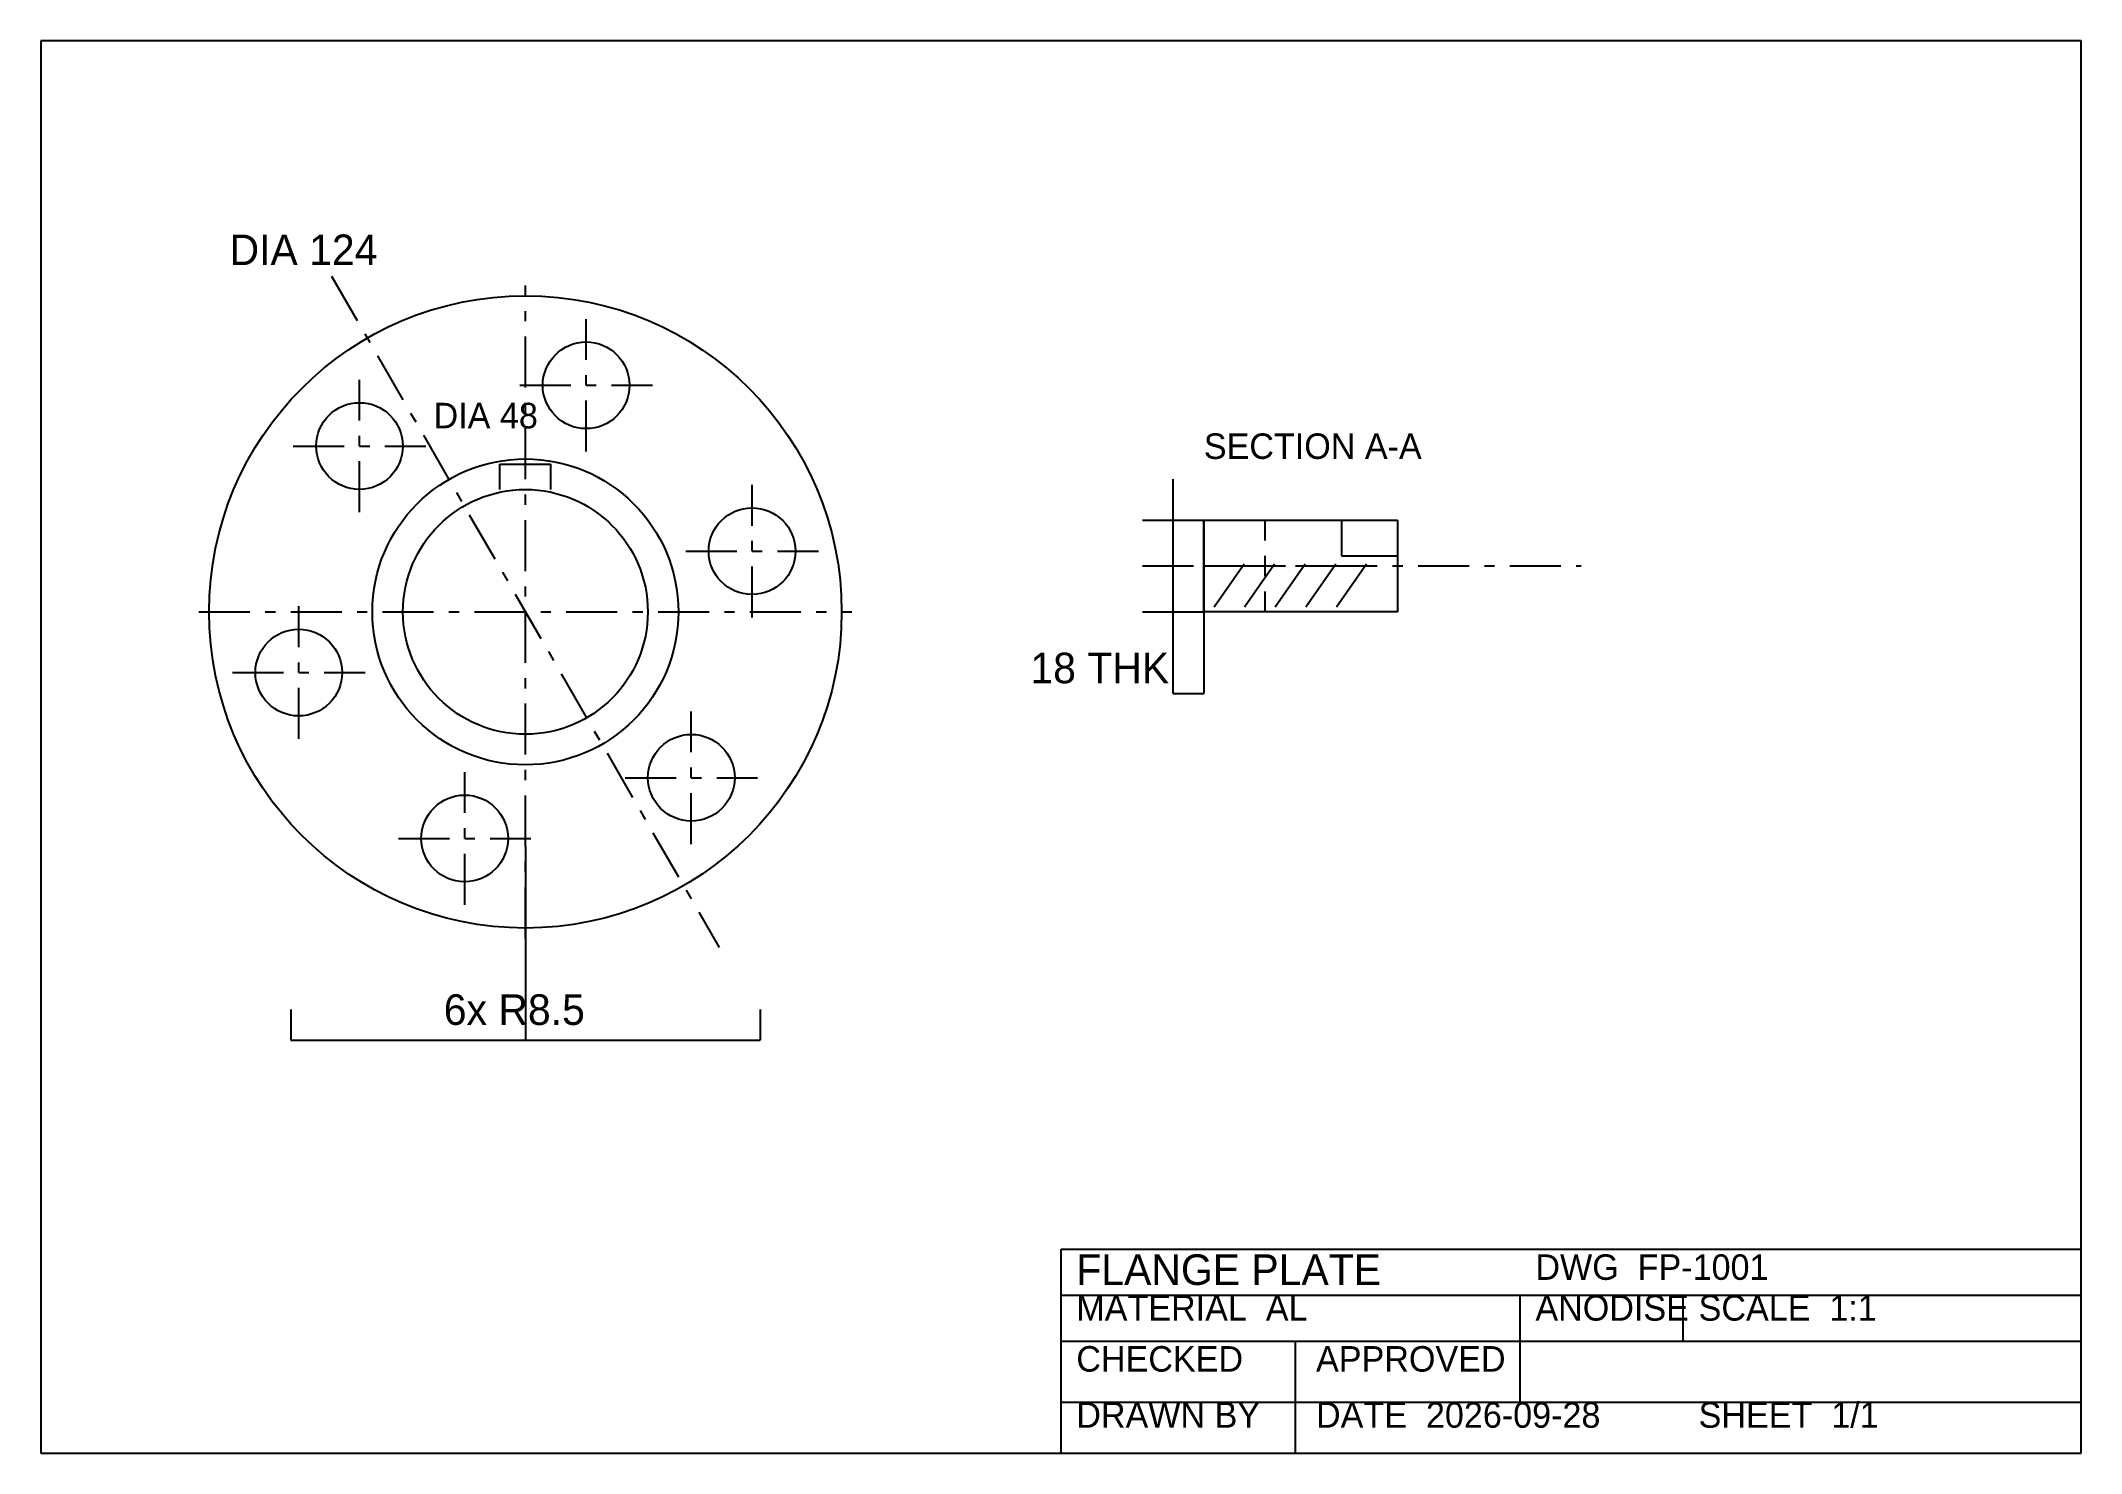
# Model space of a CAD drawing. Header units: millimetres. Extents: x 10 to 410, y 10 to 287.
import ezdxf

# ---------------------------------------------------------------- set-up
doc = ezdxf.new("R2010")
doc.units = ezdxf.units.MM

msp = doc.modelspace()

# ---------------------------------------------------------------- linework, layer by layer
at = {"color": 8}
for p, q in [((410, 287), (10, 287)), ((10, 287), (10, 10)), ((410, 10), (410, 287)), ((240, 176), (245.88, 184.4)), ((246, 176), (251.88, 184.4)), ((252, 176), (257.88, 184.4)), ((258, 176), (263.88, 184.4)), ((264, 176), (269.88, 184.4)), ((210, 50), (410, 50)), ((210, 10), (210, 50)), ((210, 41), (410, 41)), ((300, 32), (300, 41)), ((332, 32), (332, 41)), ((210, 32), (410, 32)), ((256, 10), (256, 32)), ((300, 20), (300, 32)), ((210, 20), (410, 20)), ((10, 10), (410, 10))]:
    msp.add_line(p, q, dxfattribs=at)
at = {"color": 1}
for p, q in [((67, 240.8179), (72, 232.1577)), ((105, 237), (105, 239)), ((105, 232), (105, 234)), ((116.9057, 224.4326), (116.9057, 232.4326)), ((73.5, 229.5596), (74.5, 227.8275)), ((105, 219), (105, 229)), ((76, 225.2295), (81, 216.5692)), ((72.4731, 212.5269), (72.4731, 220.5269)), ((116.9057, 219.4326), (116.9057, 221.4326)), ((103.9057, 219.4326), (113.9057, 219.4326)), ((105, 214), (105, 216)), ((116.9057, 219.4326), (118.9057, 219.4326)), ((116.9057, 206.4326), (116.9057, 216.4326)), ((121.9057, 219.4326), (129.9057, 219.4326)), ((82.5, 213.9711), (83.5, 212.2391)), ((72.4731, 207.5269), (72.4731, 209.5269)), ((85, 209.641), (90, 200.9808)), ((105, 201), (105, 211)), ((59.4731, 207.5269), (69.4731, 207.5269)), ((72.4731, 207.5269), (74.4731, 207.5269)), ((72.4731, 194.5269), (72.4731, 204.5269)), ((77.4731, 207.5269), (85.4731, 207.5269)), ((91.5, 198.3827), (92.5, 196.6506)), ((105, 196), (105, 198)), ((149.4326, 191.9057), (149.4326, 199.9057)), ((94, 194.0526), (99, 185.3923)), ((105, 183), (105, 193)), ((149.4326, 186.9057), (149.4326, 188.9057)), ((136.4326, 186.9057), (146.4326, 186.9057)), ((149.4326, 186.9057), (151.4326, 186.9057)), ((154.4326, 186.9057), (162.4326, 186.9057)), ((226, 184), (236, 184)), ((238, 184), (248, 184)), ((239, 184), (241, 184)), ((244, 184), (254, 184)), ((251, 184), (253, 184)), ((256, 184), (262, 184)), ((257, 184), (259, 184)), ((262, 184), (272, 184)), ((275, 184), (277, 184)), ((280, 184), (290, 184)), ((293, 184), (295, 184)), ((298, 184), (308, 184)), ((311, 184), (312, 184)), ((100.5, 182.7942), (101.5, 181.0622)), ((105, 178), (105, 180)), ((149.4326, 173.9057), (149.4326, 183.9057)), ((60.5674, 168.0943), (60.5674, 176.0943)), ((103, 178.4641), (108, 169.8038)), ((41, 175), (51, 175)), ((54, 175), (56, 175)), ((59, 175), (69, 175)), ((72, 175), (74, 175)), ((77, 175), (87, 175)), ((90, 175), (92, 175)), ((95, 175), (105, 175)), ((105, 165), (105, 175)), ((108, 175), (110, 175)), ((113, 175), (123, 175)), ((126, 175), (128, 175)), ((131, 175), (141, 175)), ((144, 175), (146, 175)), ((149, 175), (159, 175)), ((162, 175), (164, 175)), ((167, 175), (169, 175)), ((60.5674, 163.0943), (60.5674, 165.0943)), ((109.5, 167.2058), (110.5, 165.4737)), ((47.5674, 163.0943), (57.5674, 163.0943)), ((60.5674, 163.0943), (62.5674, 163.0943)), ((60.5674, 150.0943), (60.5674, 160.0943)), ((65.5674, 163.0943), (73.5674, 163.0943)), ((105, 160), (105, 162)), ((112, 162.8756), (117, 154.2154)), ((105, 147), (105, 157)), ((137.5269, 147.4731), (137.5269, 155.4731)), ((118.5, 151.6173), (119.5, 149.8853)), ((105, 142), (105, 144)), ((121, 147.2872), (126, 138.6269)), ((137.5269, 142.4731), (137.5269, 144.4731)), ((93.0943, 135.5674), (93.0943, 143.5674)), ((124.5269, 142.4731), (134.5269, 142.4731)), ((137.5269, 142.4731), (139.5269, 142.4731)), ((142.5269, 142.4731), (150.5269, 142.4731)), ((105, 129), (105, 139)), ((127.5, 136.0289), (128.5, 134.2968)), ((137.5269, 129.4731), (137.5269, 139.4731)), ((93.0943, 130.5674), (93.0943, 132.5674)), ((80.0943, 130.5674), (90.0943, 130.5674)), ((93.0943, 130.5674), (95.0943, 130.5674)), ((98.0943, 130.5674), (106.0943, 130.5674)), ((130, 131.6987), (135, 123.0385)), ((93.0943, 117.5674), (93.0943, 127.5674)), ((105, 124), (105, 126)), ((105, 111), (105, 121)), ((136.5, 120.4404), (137.5, 118.7083)), ((139, 116.1103), (143, 109.1821))]:
    msp.add_line(p, q, dxfattribs=at)
at = {"color": 7}
for p, q in [((100, 199), (100, 204)), ((100, 204), (110, 204)), ((110, 199), (110, 204)), ((238, 175), (238, 193)), ((238, 193), (276, 193)), ((265, 193), (265, 186)), ((276, 193), (276, 175)), ((265, 186), (276, 186)), ((276, 175), (238, 175))]:
    msp.add_line(p, q, dxfattribs=at)
at = {"color": 3}
for p, q in [((232, 159), (232, 201)), ((226, 193), (238, 193)), ((238, 193), (238, 159)), ((226, 175), (238, 175)), ((238, 175), (238, 159)), ((232, 159), (238, 159)), ((105, 129), (105, 91)), ((59, 97), (59, 91)), ((151, 97), (151, 91)), ((59, 91), (151, 91))]:
    msp.add_line(p, q, dxfattribs=at)
at = {"color": 5}
for p, q in [((250, 189), (250, 193)), ((250, 182), (250, 186)), ((250, 175), (250, 179))]:
    msp.add_line(p, q, dxfattribs=at)
at = {"color": 7}
for centre, radius in [((105, 175), 62), ((116.9057, 219.4326), 8.5), ((72.4731, 207.5269), 8.5), ((105, 175), 30), ((105, 175), 24), ((149.4326, 186.9057), 8.5), ((60.5674, 163.0943), 8.5), ((137.5269, 142.4731), 8.5), ((93.0943, 130.5674), 8.5)]:
    msp.add_circle(centre, radius, dxfattribs=at)
at = {"color": 3}
for points in [[(59, 91), (65, 92.5), (65, 89.5), (59, 91)], [(151, 91), (145, 92.5), (145, 89.5), (151, 91)]]:
    msp.add_solid(points, dxfattribs=at)

# ---------------------------------------------------------------- texts
for s, height, p in [('DIA 124', 6, (47, 243)), ('DIA 48', 5, (87, 211)), ('18 THK', 6, (204, 161)), ('6x R8.5', 6, (89, 94))]:
    msp.add_text(s, height=height, dxfattribs=at).set_placement(p)
at = {"color": 7}
for s, height, p in [('SECTION A-A', 5, (238, 205)), ('FLANGE PLATE', 6, (213, 43))]:
    msp.add_text(s, height=height, dxfattribs=at).set_placement(p)
at = {"color": 8}
for s, p in [('DWG  FP-1001', (303, 44)), ('MATERIAL  AL', (213, 36)), ('ANODISE', (303, 36)), ('SCALE  1:1', (335, 36)), ('CHECKED', (213, 26)), ('APPROVED', (260, 26)), ('DRAWN BY', (213, 15)), ('DATE  2026-09-28', (260, 15)), ('SHEET  1/1', (335, 15))]:
    msp.add_text(s, height=5, dxfattribs=at).set_placement(p)

doc.saveas('drawing.dxf')
